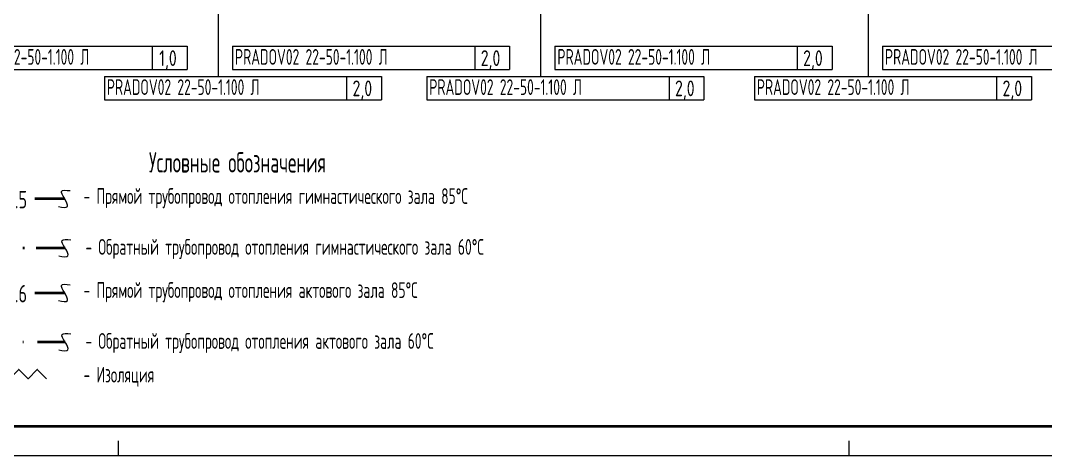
# Model space of a CAD drawing. Header units: millimetres. Extents: x -3929 to 624051, y 52832 to 514950.
# Drawn here: x 184859 to 202462, y 399538 to 407004 of the extents above; entities that cross this region are included whole.
import ezdxf
from ezdxf.enums import TextEntityAlignment as Align

# ---------------------------------------------------------------- set-up
doc = ezdxf.new("R2010")
doc.units = ezdxf.units.MM
doc.linetypes.add('GOST2.303 4', pattern=[7, 5, -2, 0])
doc.linetypes.add('Hidden', pattern=[7.14375, 4.7625, -2.38125])
for name, color, linetype in [('9_Форматы', 7, 'Continuous'), ('ПРИБОРЫ', 3, 'Continuous'), ('статистика приборов', 252, 'Continuous'), ('стояки', 7, 'Continuous')]:
    doc.layers.add(name, color=color, linetype=linetype)
for name, color, linetype, lineweight in [('_надписи ОВ', 7, 'Continuous', 20), ('ОВ-ИЗОЛЯЦИЯ', 7, 'Continuous', 25), ('ОВ-рамка', 7, 'Continuous', 30)]:
    doc.layers.add(name, color=color, linetype=linetype, lineweight=lineweight)
for name, color, linetype, true_color in [('т11.1', 1, 'Continuous', 0xff0000), ('т11.5', 7, 'Continuous', 0x750000), ('т21.1', 5, 'Continuous', 0x0000ff), ('т21.5', 7, 'Continuous', 0x000061)]:
    doc.layers.add(name, color=color, linetype=linetype, true_color=true_color)
doc.styles.add('СТИЛЬ', font='simplex.shx', dxfattribs={"width": 0.65})

# ---------------------------------------------------------------- blocks, each defined once
blk = doc.blocks.new('*U2998')
at = {"layer": '9_Форматы', "color": 7, "linetype": 'Continuous', "lineweight": 9, "ltscale": 100}
blk.add_lwpolyline([(5, -5), (5, 589), (-836, 589), (-836, -5)], close=True, dxfattribs=at)
at = {"layer": '9_Форматы', "color": 7, "linetype": 'Continuous', "lineweight": 9, "ltscale": 100, "const_width": 0.5}
blk.add_lwpolyline([(0, 0), (0, 584), (-816, 584), (-816, 0)], close=True, dxfattribs=at)
at = {"layer": '9_Форматы', "color": 7, "linetype": 'Continuous', "lineweight": 15, "ltscale": 100}
for points in [[(-500.5, -5), (-500.5, -2.5)], [(-375, -5), (-375, -2.5)]]:
    blk.add_lwpolyline(points, dxfattribs=at)

msp = doc.modelspace()

# ---------------------------------------------------------------- linework, layer by layer
at = {"layer": '_надписи ОВ', "ltscale": 10}
for points in [[(185510.231, 403810.219), (185664.414, 403810.321), (185612.6, 403950.09), (185563.244, 404072.272), (185713.948, 404084.438)], [(185519.844, 402964.828), (185674.028, 402964.931), (185622.214, 403104.7), (185572.858, 403226.882), (185723.562, 403239.048)], [(185510.231, 402196.03), (185664.414, 402196.133), (185612.6, 402335.902), (185563.244, 402458.084), (185713.948, 402470.25)], [(185519.844, 401350.64), (185674.028, 401350.743), (185622.214, 401490.511), (185572.858, 401612.694), (185723.562, 401624.86)]]:
    msp.add_spline(points, degree=3, dxfattribs=at)
at = {"layer": 'ОВ-ИЗОЛЯЦИЯ', "color": 7, "linetype": 'ByBlock'}
msp.add_lwpolyline([(183556.312, 401015.272), (183715.411, 400856.173), (183874.51, 401015.272), (184033.609, 400856.173), (184192.708, 401015.272), (184351.807, 400856.173), (184510.906, 401015.272), (184670.005, 400856.173), (184829.104, 401015.272), (184988.203, 400856.173), (185147.302, 401015.272), (185306.401, 400856.173)], dxfattribs=at)
at = {"layer": 'ПРИБОРЫ', "color": 7, "lineweight": 15}
for p, q in [((182961.11, 406562.973), (187720.73, 406562.973)), ((182961.11, 406562.973), (187720.73, 406562.973)), ((187120.73, 406562.973), (187120.73, 406162.973)), ((187720.73, 406562.973), (187720.73, 406162.973)), ((188500.273, 406562.973), (193259.893, 406562.973)), ((188500.273, 406562.973), (193259.893, 406562.973)), ((188500.273, 406562.973), (188500.273, 406162.973)), ((192659.893, 406562.973), (192659.893, 406162.973)), ((193259.893, 406562.973), (193259.893, 406162.973)), ((194037.433, 406562.973), (198797.053, 406562.973)), ((194037.433, 406562.973), (198797.053, 406562.973)), ((194037.433, 406562.973), (194037.433, 406162.973)), ((198197.053, 406562.973), (198197.053, 406162.973)), ((198797.053, 406562.973), (198797.053, 406162.973)), ((199662.843, 406562.973), (204422.463, 406562.973)), ((199662.843, 406562.973), (204422.463, 406562.973)), ((199662.843, 406562.973), (199662.843, 406162.973)), ((182961.11, 406162.973), (187720.73, 406162.973)), ((188500.273, 406162.973), (193259.893, 406162.973)), ((194037.433, 406162.973), (198797.053, 406162.973)), ((199662.843, 406162.973), (204422.463, 406162.973)), ((186299.607, 406044.376), (191059.227, 406044.376)), ((186299.607, 406044.376), (191059.227, 406044.376)), ((186299.607, 406044.376), (186299.607, 405644.376)), ((190459.227, 406044.376), (190459.227, 405644.376)), ((191059.227, 406044.376), (191059.227, 405644.376)), ((191836.767, 406044.376), (196596.387, 406044.376)), ((191836.767, 406044.376), (196596.387, 406044.376)), ((191836.767, 406044.376), (191836.767, 405644.376)), ((195996.387, 406044.376), (195996.387, 405644.376)), ((196596.387, 406044.376), (196596.387, 405644.376)), ((197462.177, 406044.376), (202221.797, 406044.376)), ((197462.177, 406044.376), (202221.797, 406044.376)), ((197462.177, 406044.376), (197462.177, 405644.376)), ((201621.797, 406044.376), (201621.797, 405644.376)), ((202221.797, 406044.376), (202221.797, 405644.376)), ((186299.607, 405644.376), (191059.227, 405644.376)), ((191836.767, 405644.376), (196596.387, 405644.376)), ((197462.177, 405644.376), (202221.797, 405644.376))]:
    msp.add_line(p, q, dxfattribs=at)
at = {"layer": 'стояки', "color": 7, "lineweight": 15}
for points in [[(188251.982, 412480.005), (188251.982, 406044.376)], [(193789.142, 412480.005), (193789.142, 406044.376)], [(199414.552, 412480.005), (199414.552, 406044.376)]]:
    msp.add_lwpolyline(points, dxfattribs=at)
at = {"layer": 'т11.1', "color": 233, "lineweight": 40}
msp.add_line((185618.019, 402326.834), (185104.052, 402326.948), dxfattribs=at)
at = {"layer": 'т11.5', "lineweight": 40}
msp.add_line((185618.019, 403941.022), (185104.052, 403941.136), dxfattribs=at)
at = {"layer": 'т21.1', "color": 165, "linetype": 'Hidden', "lineweight": 40, "ltscale": 100, "true_color": 0x5e67af}
msp.add_line((185627.633, 401481.444), (184900.803, 401481.723), dxfattribs=at)
at = {"layer": 'т21.5', "linetype": 'GOST2.303 4', "lineweight": 40, "ltscale": 100}
msp.add_line((185627.633, 403095.632), (184900.803, 403095.911), dxfattribs=at)

# ---------------------------------------------------------------- block references
at = {"layer": 'ОВ-рамка', "ltscale": 100, "transparency": 33554687, "xscale": 100, "yscale": 100, "zscale": 100}
msp.add_blockref('*U2998', (236591.963, 400038.391), dxfattribs=at)

# ---------------------------------------------------------------- texts
at = {"layer": '_надписи ОВ', "ltscale": 10, "style": 'СТИЛЬ', "width": 0.6}
for s, height, p in [('Условные обозначения', 350, (187065.365, 404395.134)), ('- Прямой трубопровод отопления гимнастического зала 85%%DС', 270, (185940.752, 403856.185)), ('- Обратный трубопровод отопления гимнастического зала 60%%DС', 270, (185973.997, 402983.155)), ('- Прямой трубопровод отопления актового зала 85%%DС', 270, (185940.752, 402241.997)), ('- Обратный трубопровод отопления актового зала 60%%DС', 270, (185973.997, 401368.967)), (' - Изоляция', 270, (185833.91, 400791.609))]:
    msp.add_text(s, height=height, dxfattribs=at).set_placement(p)
at = {"layer": '_надписи ОВ', "ltscale": 10, "char_height": 300, "width": 16480.02357, "attachment_point": 1, "line_spacing_factor": 0.7, "style": 'СТИЛЬ'}
for s, insert in [('Т11.5', (184417.319, 404080.411)), ('Т11.6', (184417.319, 402466.223))]:
    msp.add_mtext(s, dxfattribs=dict(at, insert=insert))
at = {"layer": 'статистика приборов', "color": 7, "style": 'СТИЛЬ', "width": 0.6}
for s, p in [('PRADO Classic 22-50-1.100 Л      ', (183004.087, 406244.826)), ('PRADOV02 22-50-1.100 Л      ', (188543.249, 406244.826)), ('PRADOV02 22-50-1.100 Л      ', (194080.409, 406244.826)), ('PRADOV02 22-50-1.100 Л      ', (199705.819, 406244.826)), ('PRADOV02 22-50-1.100 Л      ', (186342.584, 405726.229)), ('PRADOV02 22-50-1.100 Л      ', (191879.744, 405726.229)), ('PRADOV02 22-50-1.100 Л      ', (197505.153, 405726.229))]:
    msp.add_text(s, height=270, dxfattribs=at).set_placement(p)
at = {"layer": 'статистика приборов', "color": 7, "style": 'СТИЛЬ', "width": 0.7}
for s, p in [('1,0', (187391.796, 406223.424)), ('2,0', (192930.959, 406223.424)), ('2,0', (198468.119, 406223.424)), ('2,0', (190730.293, 405704.827)), ('2,0', (196267.453, 405704.827)), ('2,0', (201892.863, 405704.827))]:
    msp.add_text(s, height=270, dxfattribs=at).set_placement(p, align=Align.CENTER)

doc.saveas('drawing.dxf')
